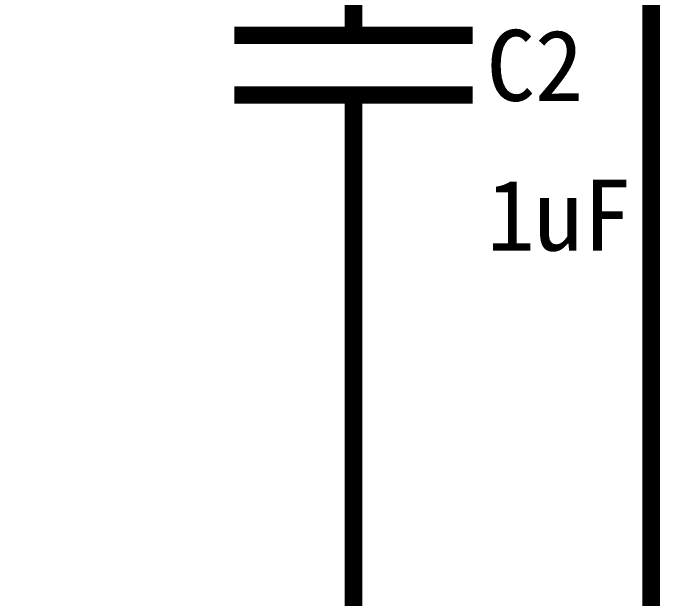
# Model space of a CAD drawing. Header units: inches. Extents: x 0 to 11.5, y 0 to 7.6.
# Drawn here: x 5.9217 to 6.3559, y 5.292 to 5.6849 of the extents above; entities that cross this region are included whole.
import ezdxf

# ---------------------------------------------------------------- set-up
doc = ezdxf.new("R2010")
doc.units = ezdxf.units.IN
doc.header["$MEASUREMENT"] = 0
doc.layers.add('Sheet', color=255, linetype='Continuous')

msp = doc.modelspace()

# ---------------------------------------------------------------- linework, layer by layer
at = {"layer": 'Sheet'}
for points in [[(6.35001, 6.2997, 0.0118, 0.0118, 0), (6.35001, 4.29981, 0.0118, 0.0118, 0), (4.80005, 4.29981, 0.0118, 0.0118, 0)], [(6.15022, 5.7, 0.0118, 0.0118, 0), (6.15022, 5.6699, 0.0118, 0.0118, 0)], [(6.07018, 5.6699, 0.0118, 0.0118, 0), (6.23027, 5.6699, 0.0118, 0.0118, 0)], [(6.23027, 5.62987, 0.0118, 0.0118, 0), (6.07018, 5.62987, 0.0118, 0.0118, 0)], [(6.15022, 5.59977, 0.0118, 0.0118, 0), (6.15022, 5.62987, 0.0118, 0.0118, 0)], [(6.15022, 5.59977, 0.0118, 0.0118, 0), (6.15022, 5.49988, 0.0118, 0.0118, 0)], [(6.15022, 5.49988, 0.0118, 0.0118, 0), (6.15022, 4.94979, 0.0118, 0.0118, 0)]]:
    msp.add_lwpolyline(points, format="xyseb", dxfattribs=at)

# ---------------------------------------------------------------- texts
for s, p in [('C2', (6.23953, 5.62591)), ('1uF', (6.23953, 5.52535))]:
    msp.add_text(s, height=0.047632, dxfattribs=at).set_placement(p)

doc.saveas('drawing.dxf')
